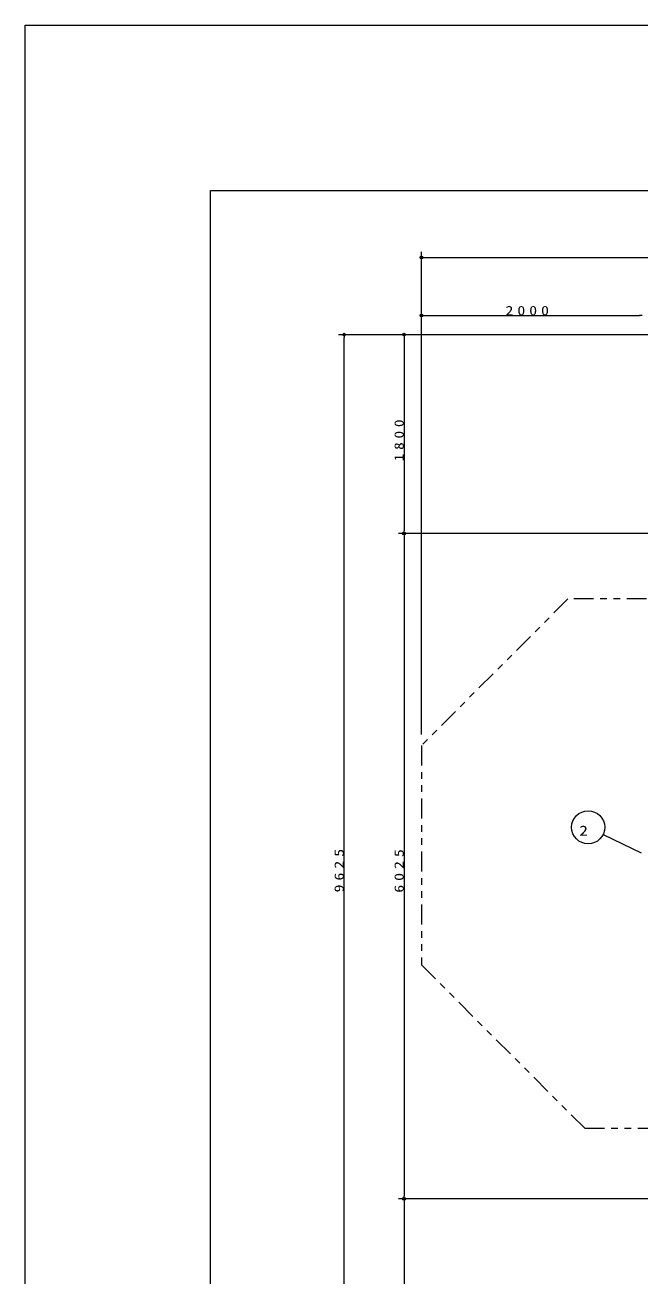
# Model space of a CAD drawing. Units: millimetres on the paper. Extents: x 0 to 420, y -594 to 297.
# Drawn here: x 0 to 92.9, y 108.2 to 297 of the extents above; entities that cross this region are included whole.
import ezdxf
from ezdxf.enums import TextEntityAlignment as Align

# ---------------------------------------------------------------- set-up
doc = ezdxf.new("R2010")
doc.units = ezdxf.units.MM
doc.linetypes.add('USER3', pattern=[8, 3, -1, 1, -1, 1, -1])
for name, color, linetype, lineweight in [('0_2', 7, 'Continuous', 13), ('2D_DIMENSION', 7, 'Continuous', 13), ('2D_OUTLINE', 7, 'USER3', 13), ('AM_5', 7, 'Continuous', 13), ('FMT', 7, 'Continuous', 13)]:
    doc.layers.add(name, color=color, linetype=linetype, lineweight=lineweight)
doc.styles.add('ＭＳ ゴシック', font='')
doc.styles.get('ＭＳ ゴシック').set_extended_font_data('MS Gothic')

msp = doc.modelspace()

# ---------------------------------------------------------------- linework, layer by layer
at = {"layer": '0_2'}
for p, q in [((59.863, 261.92), (60.28, 261.92)), ((59.863, 253.151), (60.28, 253.151)), ((93.195, 253.151), (92.778, 253.151)), ((48.182, 250.265), (48.182, 249.848)), ((57.239, 250.265), (57.239, 249.848)), ((57.239, 220.266), (57.239, 220.682)), ((57.239, 220.266), (57.239, 219.849)), ((57.239, 119.848), (57.239, 120.265)), ((57.239, 119.848), (57.239, 119.431))]:
    msp.add_line(p, q, dxfattribs=at)
msp.add_lwpolyline([(0, 297), (420, 297), (420, 0), (0, 0)], close=True, dxfattribs=at)
for centre in [(59.863, 261.92), (59.863, 253.151), (48.182, 250.265), (57.239, 250.265), (57.239, 220.266), (57.239, 220.266), (57.239, 119.848), (57.239, 119.848)]:
    msp.add_circle(centre, 0.208, dxfattribs=at)
at = {"layer": '2D_DIMENSION'}
for p, q in [((59.863, 189.921), (59.863, 262.754)), ((60.28, 261.92), (269.522, 261.92)), ((59.863, 189.921), (59.863, 253.984)), ((60.28, 253.151), (92.778, 253.151)), ((182.267, 250.265), (47.349, 250.265)), ((48.182, 90.266), (48.182, 249.848)), ((182.267, 250.265), (56.406, 250.265)), ((57.239, 249.848), (57.239, 220.682)), ((194.679, 220.266), (56.406, 220.266)), ((194.679, 220.266), (56.406, 220.266)), ((57.239, 219.849), (57.239, 120.265)), ((192.568, 119.848), (56.406, 119.848)), ((192.568, 119.848), (56.406, 119.848)), ((57.239, 119.431), (57.239, 90.266))]:
    msp.add_line(p, q, dxfattribs=at)
at = {"layer": '2D_OUTLINE'}
for p, q in [((81.99, 210.381), (59.863, 188.254)), ((117.873, 210.381), (81.99, 210.381)), ((59.863, 188.254), (59.863, 155.155)), ((59.863, 155.155), (84.53, 130.488)), ((84.53, 130.488), (140.732, 130.488))]:
    msp.add_line(p, q, dxfattribs=at)
at = {"layer": 'AM_5'}
msp.add_line((87.306, 174.834), (93.067, 172.066), dxfattribs=at)
msp.add_circle((85.052, 175.917), 2.5, dxfattribs=at)
at = {"layer": 'FMT'}
for p, q in [((28, 272), (403, 272)), ((28, 15), (28, 272))]:
    msp.add_line(p, q, dxfattribs=at)

# ---------------------------------------------------------------- texts
at = {"layer": '2D_DIMENSION', "insert": (72.559, 253.179), "char_height": 1.405, "attachment_point": 7, "style": 'ＭＳ ゴシック'}
msp.add_mtext('\\T1.5;\\W1.25;2000', dxfattribs=at)
at = {"layer": '2D_DIMENSION', "char_height": 1.405, "attachment_point": 7, "rotation": 90, "style": 'ＭＳ ゴシック'}
for s, insert in [('\\T1.5;\\W1.2;1800', (57.211, 231.158)), ('\\T1.5;\\W1.25;9625', (48.154, 166.087)), ('\\T1.5;\\W1.25;6025', (57.211, 166.041))]:
    msp.add_mtext(s, dxfattribs=dict(at, insert=insert))
at = {"layer": 'AM_5', "style": 'ＭＳ ゴシック', "width": 1.25}
msp.add_text('2', height=1.527, dxfattribs=at).set_placement((83.713, 174.181), align=Align.BOTTOM_LEFT)

doc.saveas('drawing.dxf')
